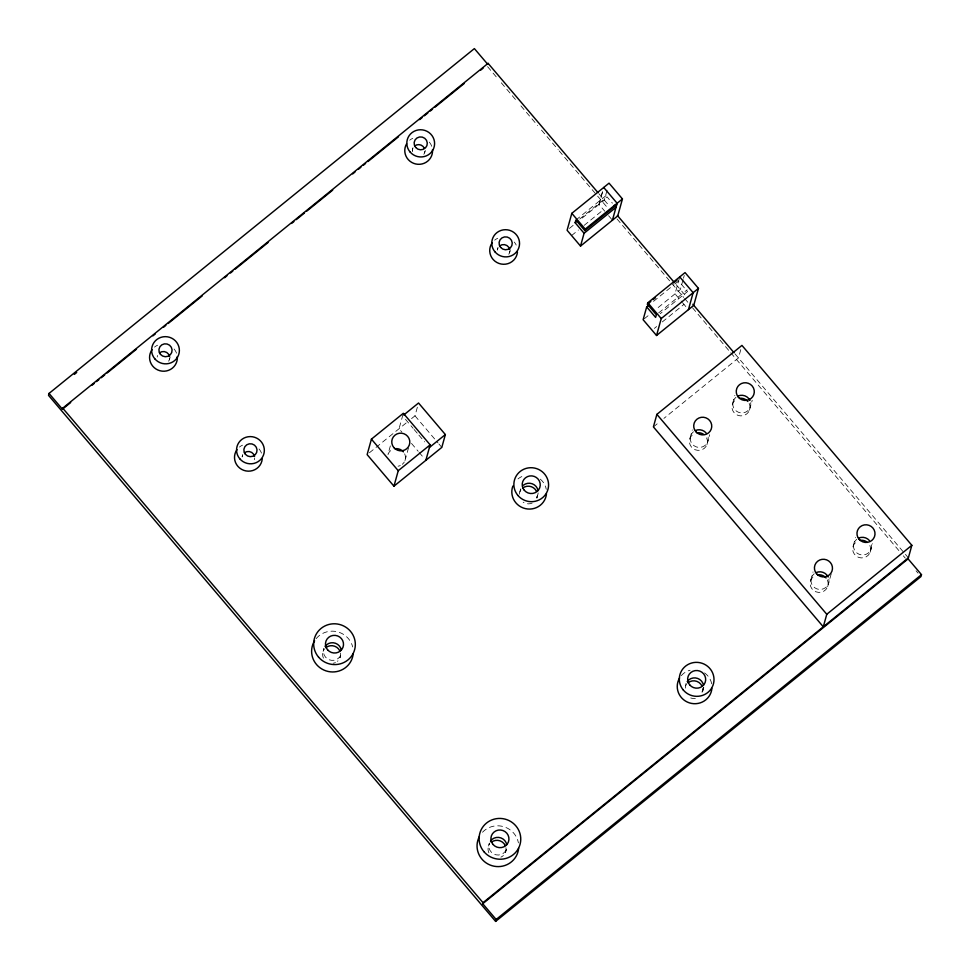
<?xml version="1.0" encoding="UTF-8"?>
<svg xmlns="http://www.w3.org/2000/svg" width="970" height="970" viewBox="0 0 970 970"><rect width="100%" height="100%" fill="white"/><g stroke="black" fill="none" stroke-linecap="round" stroke-linejoin="round"><path stroke-width="0.73" stroke-dasharray="4.85 3.64" d="M242.742 454.506L242.173 456.967A6.269 6.111 15.5 0 1 242.524 455.415M412.432 150.12L413.002 147.646M497.949 247.605L497.38 250.066A6.269 6.111 15.5 0 1 498.483 247.107M323.143 651.391L323.956 648.433A9.045 8.827 15.5 0 0 329.376 659.83A9.045 8.827 15.5 0 0 340.943 654.677L340.118 657.624M390.34 445.909L388 454.348A9.045 8.827 15.5 0 1 392.668 449.413M402.938 414.687L399.034 428.752L401.907 432.135M411.559 418.603L414.978 415.827L417.743 405.848M404.987 460.592L408.491 447.922M599.011 204.427L602.94 190.302L598.999 204.403L604.771 211.193M519.871 491.899L520.684 488.953A9.045 8.827 15.5 0 0 520.284 493.5M607.074 190.229L604.334 200.123L580.763 219.184M537.671 495.197L536.846 498.143A9.045 8.827 15.5 0 0 537.247 493.584M488.577 846.034L489.389 843.076A9.045 8.827 15.5 0 0 495.937 854.812A9.045 8.827 15.5 0 0 506.886 847.077M505.552 852.266L506.376 849.32M679.339 278.317L675.023 293.861L682.177 302.276M683.086 279.663L680.346 289.545L655.659 309.563M683.474 278.244L684.262 275.419M689.949 438.428L692.313 429.904M706.924 444.66L709.676 434.754M740.789 349.588L738.473 357.942L663.892 418.397M732.483 403.944L734.848 395.421M749.458 410.177L752.211 400.27M703.784 687.378L702.28 692.786A9.045 8.827 15.5 0 0 702.68 688.227M810.665 580.46L813.03 571.948M827.652 586.704L831.169 574.01M853.212 545.977L855.564 537.453M870.187 552.221L872.551 543.697M169.326 359.785L170.114 357.372M424.545 152.884L425.333 150.459M509.492 252.831L510.281 250.418M575.877 220.069L607.778 194.206M579.696 219.026L607.05 196.862L612.409 203.179M569.378 228.423L573.937 224.725M571.585 235.552L578.423 230.011M584.122 225.392L603.486 209.69M369.412 452.772L407 422.289M653.513 301.355L674.029 284.731M675.168 283.798L678.588 281.033L687.524 291.558L660.182 313.722M644.262 318.803L649.961 314.183M658.642 312.91L687.124 289.824M654.35 328.393L656.629 326.55M662.316 321.931L683.971 304.374M653.404 426.909L659.224 422.18M598.793 193.588L609.56 206.27M676.187 284.659L686.093 296.311M734.969 353.82L908.369 557.835M487.583 66.663L497.38 78.194M501.308 82.814L516.998 101.268M520.914 105.888L537.586 125.494M541.502 130.113L558.174 149.719M559.156 150.871L607.208 207.398M617.005 218.941L683.68 297.39M684.662 298.542L688.591 303.161M692.507 307.769L729.767 351.613M730.749 352.765L899.396 551.19M903.325 555.81L905.277 558.114M916.068 570.809L918.032 573.112M608.602 215.704L612.434 220.214M682.686 302.882L688.445 309.636M414.978 415.827L437.979 442.878M438.937 444.005L441.811 447.388M405.46 419.319L413.123 428.328M414.081 429.455L417.912 433.966M418.87 435.093L424.617 441.859M411.486 443.411L418.191 451.305M419.149 452.432L423.938 458.07M681.292 675.641A17.399 16.975 15.5 0 1 690.094 670.246M704.559 672.901A17.399 16.975 15.5 0 1 711.713 683.959M703.602 687.585A9.045 8.827 15.5 0 1 700.425 693.55M685.717 688.142A9.045 8.827 15.5 0 1 686.117 683.595L685.305 686.542A9.045 8.827 15.5 0 1 686.384 684.505M316.184 638.612A20.879 20.37 15.5 0 1 352.692 646.941M517.992 478.925A17.399 16.975 15.5 0 1 521.824 476.573M540.326 479.168A17.399 16.975 15.5 0 1 546.28 489.316M538.168 492.942A9.045 8.827 15.5 0 1 534.991 498.907M482.502 832.248A20.879 20.37 15.5 0 1 518.404 842.894M708.148 437.167A9.045 8.827 15.5 0 1 696.181 446.867A9.045 8.827 15.5 0 1 693.441 431.759M828.865 579.199A9.045 8.827 15.5 0 1 816.898 588.899A9.045 8.827 15.5 0 1 814.169 573.791M750.683 402.683A9.045 8.827 15.5 0 1 738.716 412.383A9.045 8.827 15.5 0 1 735.975 397.276M871.412 544.716A9.045 8.827 15.5 0 1 859.432 554.416A9.045 8.827 15.5 0 1 856.704 539.308M404.672 453.827A9.045 8.827 15.5 0 1 402.308 464.315M400.319 465.527A9.045 8.827 15.5 0 1 398.076 466.194M424.896 151.32A6.269 6.111 15.5 0 1 423.793 154.291M412.505 151.708A6.269 6.111 15.5 0 1 412.783 148.555M409.716 140.201A13.919 13.58 15.5 0 1 412.771 138.322M429.298 142.105A13.919 13.58 15.5 0 1 432.341 148.519M509.844 251.278A6.269 6.111 15.5 0 1 508.741 254.237M494.676 240.148A13.919 13.58 15.5 0 1 497.731 238.28M514.245 242.051A13.919 13.58 15.5 0 1 516.198 245.07M169.677 358.233A6.269 6.111 15.5 0 1 168.574 361.192M157.225 357.021A6.269 6.111 15.5 0 1 157.577 355.469M154.509 347.102A13.919 13.58 15.5 0 1 157.564 345.235M174.079 349.006A13.919 13.58 15.5 0 1 177.134 355.42M239.457 447.049A13.919 13.58 15.5 0 1 242.512 445.181M259.038 448.952A13.919 13.58 15.5 0 1 261.815 454.215M254.637 458.179A6.269 6.111 15.5 0 1 254.285 459.731M827.337 579.939A9.045 8.827 15.5 0 1 823.688 591.288A9.045 8.827 15.5 0 1 811.769 588.572A9.045 8.827 15.5 0 1 813.345 576.738M869.872 545.455A9.045 8.827 15.5 0 1 866.222 556.804A9.045 8.827 15.5 0 1 854.303 554.088A9.045 8.827 15.5 0 1 855.879 542.254M706.621 437.906A9.045 8.827 15.5 0 1 702.268 449.595A9.045 8.827 15.5 0 1 690.264 445.181A9.045 8.827 15.5 0 1 694.617 433.493M749.155 403.423A9.045 8.827 15.5 0 1 744.802 415.111A9.045 8.827 15.5 0 1 732.799 410.698A9.045 8.827 15.5 0 1 737.151 399.009M532.178 503.078A9.045 8.827 15.5 0 1 523.182 502.205M519.362 494.142A9.045 8.827 15.5 0 1 520.951 489.862M340.518 653.077A9.045 8.827 15.5 0 1 337.439 661.346M335.462 662.558A9.045 8.827 15.5 0 1 333.207 663.237M323.446 658.145A9.045 8.827 15.5 0 1 324.235 649.354M505.952 847.719A9.045 8.827 15.5 0 1 500.896 857.201M488.88 852.788A9.045 8.827 15.5 0 1 489.656 843.997M695.369 698.388A9.045 8.827 15.5 0 1 690.713 697.939"/><path stroke-width="1.45" d="M597.811 192.436L488.08 63.341L487.801 64.372L474.378 48.597L49.033 393.432L48.5 395.348L495.621 921.403L920.966 576.568L921.5 574.652L908.09 558.878L911.848 545.31L741.941 345.405L656.872 414.372L653.404 426.909L823.3 626.814L826.779 614.277L911.848 545.31M49.033 393.432L62.444 409.207L62.735 408.176L488.08 63.341M425.854 460.326L430.146 444.842L403.326 413.281L371.425 439.143L367.133 454.627L393.953 486.188L441.811 447.388L445.363 434.56L418.543 402.999L403.726 415.002M393.953 486.188L398.246 470.705L430.146 444.842M580.533 246.077L617.745 215.898L622.449 198.947L609.039 183.16L571.815 213.339L567.098 230.266L580.533 246.077L584.086 233.249L575.149 222.724L575.877 220.069L584.825 230.593L616.726 204.731M584.825 230.593L585.225 229.114L622.449 198.947M612.434 220.214L617.126 203.251L603.716 187.477M646.687 306.896L643.122 319.724L656.544 335.499L693.756 305.332L698.461 288.381L685.05 272.594L647.827 302.773L647.414 304.24L656.363 314.765L655.623 317.42L646.687 306.896L648.966 305.053M495.621 921.403L496.143 919.487L482.733 903.713L483.024 902.682L908.369 557.835M656.544 335.499L661.237 318.548L698.461 288.381M688.445 309.636L693.138 292.685L679.727 276.899M74.35 374.384L76.703 372.48M62.444 409.207L70.664 402.538M91.823 385.393L94.175 383.489M96.515 381.586L98.867 379.682M101.219 377.779L104.748 374.917M107.1 373.013L136.467 349.2M152.921 335.862L155.273 333.959M163.493 327.29L165.846 325.387M168.198 323.483L202.269 295.85M224.591 277.76L226.944 275.844M230.472 272.994L232.824 271.091M235.177 269.175L268.072 242.512M291.57 223.452L293.922 221.548M296.274 219.644L304.495 212.976M306.847 211.072L332.698 190.12M352.668 173.921L355.02 172.017M358.548 169.156L360.901 167.252M363.241 165.349L365.593 163.445M367.945 161.541L398.5 136.77M419.646 119.625L421.998 117.722M424.351 115.818L427.867 112.956M430.219 111.053L432.571 109.149M434.924 107.246L464.303 83.42M480.744 70.095L483.096 68.179M575.149 222.724L577.417 220.881M584.086 233.249L615.986 207.386L614.204 205.276M429.419 447.497L445.363 434.56M647.414 304.24L650.834 301.476M653.113 299.621L655.393 297.778M673.629 282.998L677.036 280.221M482.733 903.713L908.09 558.878M496.143 919.487L921.5 574.652M617.405 215.498L674.223 282.355M692.835 304.253L733.987 352.668M858.486 537.865L858.692 538.095A9.045 8.827 15.5 0 1 869.423 540.545M571.815 213.339L585.225 229.114M647.827 302.773L661.237 318.548M656.872 414.372L826.779 614.277M371.425 439.143L398.246 470.705M62.735 408.176L483.024 902.682M490.48 841.051A9.045 8.827 15.5 0 1 506.776 844.773M711.907 688.397A17.399 16.975 15.5 0 1 689.403 702.874A17.399 16.975 15.5 0 1 679.558 678.042M687.209 681.558A9.045 8.827 15.5 0 1 703.505 685.281M353.213 653.574A20.879 20.37 15.5 0 1 325.981 670.876A20.879 20.37 15.5 0 1 314.62 640.77M325.047 646.408A9.045 8.827 15.5 0 1 341.343 650.13M546.474 493.754A17.399 16.975 15.5 0 1 525.437 508.632A17.399 16.975 15.5 0 1 512.851 486.067M523.363 485.23A9.045 8.827 15.5 0 1 538.071 490.638M518.647 848.216A20.879 20.37 15.5 0 1 492.069 865.725A20.879 20.37 15.5 0 1 479.386 836.564M695.429 430.534A9.045 8.827 15.5 0 1 706.172 432.996M816.158 572.579A9.045 8.827 15.5 0 1 828.162 576.992M737.964 396.051A9.045 8.827 15.5 0 1 749.968 400.464M394.911 448.746A9.045 8.827 15.5 0 1 403.399 451.862M432.499 149.695A13.919 13.58 15.5 0 1 415.669 163.966A13.919 13.58 15.5 0 1 406.624 143.778M414.639 145.985A6.269 6.111 15.5 0 1 424.326 148.204M499.586 245.944A6.269 6.111 15.5 0 1 509.771 249.678M517.459 252.018A13.919 13.58 15.5 0 1 498.871 263.404A13.919 13.58 15.5 0 1 492.226 242.742M159.432 352.886A6.269 6.111 15.5 0 1 169.604 356.633M177.292 356.596A13.919 13.58 15.5 0 1 159.868 370.722A13.919 13.58 15.5 0 1 152.06 349.697M262.239 458.919A13.919 13.58 15.5 0 1 243.664 470.304A13.919 13.58 15.5 0 1 237.007 449.643M244.379 452.844A6.269 6.111 15.5 0 1 254.564 456.579M817.589 574.858A9.045 8.827 15.5 0 1 826.076 577.974M860.123 540.375A9.045 8.827 15.5 0 1 866.865 541.915M696.86 432.814A9.045 8.827 15.5 0 1 703.614 434.366M739.395 398.33A9.045 8.827 15.5 0 1 747.882 401.459M522.551 488.177A9.045 8.827 15.5 0 1 536.543 491.378M325.823 647.669A9.045 8.827 15.5 0 1 339.815 650.87M491.257 842.312A9.045 8.827 15.5 0 1 505.249 845.513M687.972 682.819A9.045 8.827 15.5 0 1 701.977 686.02M517.932 495.476A17.399 16.975 15.5 0 0 547.541 490.699A17.399 16.975 15.5 0 0 528.189 467.928A17.399 16.975 15.5 0 0 517.932 495.476M524.309 490.299A9.045 8.827 15.5 0 0 539.708 487.825A9.045 8.827 15.5 0 0 529.644 475.979A9.045 8.827 15.5 0 0 524.309 490.299M689.743 684.941A9.045 8.827 15.5 0 0 705.141 682.468A9.045 8.827 15.5 0 0 695.078 670.622A9.045 8.827 15.5 0 0 689.743 684.941M683.365 690.119A17.399 16.975 15.5 0 0 712.974 685.341A17.399 16.975 15.5 0 0 693.623 662.571A17.399 16.975 15.5 0 0 683.365 690.119M483.981 851.757A20.879 20.37 15.5 0 0 519.52 846.034A20.879 20.37 15.5 0 0 496.288 818.692A20.879 20.37 15.5 0 0 483.981 851.757M493.015 844.433A9.045 8.827 15.5 0 0 508.413 841.948A9.045 8.827 15.5 0 0 498.35 830.102A9.045 8.827 15.5 0 0 493.015 844.433M327.581 649.791A9.045 8.827 15.5 0 0 342.98 647.305A9.045 8.827 15.5 0 0 332.916 635.459A9.045 8.827 15.5 0 0 327.581 649.791M318.548 657.114A20.879 20.37 15.5 0 0 354.086 651.391A20.879 20.37 15.5 0 0 330.855 624.049A20.879 20.37 15.5 0 0 318.548 657.114M738.352 397.179A9.045 8.827 15.5 0 0 753.763 394.705A9.045 8.827 15.5 0 0 743.687 382.859A9.045 8.827 15.5 0 0 738.352 397.179M695.817 431.662A9.045 8.827 15.5 0 0 711.216 429.189A9.045 8.827 15.5 0 0 701.152 417.342A9.045 8.827 15.5 0 0 695.817 431.662M816.546 573.707A9.045 8.827 15.5 0 0 831.945 571.221A9.045 8.827 15.5 0 0 821.881 559.375A9.045 8.827 15.5 0 0 816.546 573.707M859.08 539.223A9.045 8.827 15.5 0 0 874.479 536.737A9.045 8.827 15.5 0 0 864.415 524.891A9.045 8.827 15.5 0 0 859.08 539.223M393.868 447.594A9.045 8.827 15.5 0 0 409.279 445.109A9.045 8.827 15.5 0 0 399.203 433.263A9.045 8.827 15.5 0 0 393.868 447.594M410.067 151.975A13.919 13.58 15.5 0 0 433.772 148.155A13.919 13.58 15.5 0 0 418.276 129.931A13.919 13.58 15.5 0 0 410.067 151.975M415.657 147.44A6.608 6.45 15.5 0 0 426.909 145.633A6.608 6.45 15.5 0 0 419.549 136.976A6.608 6.45 15.5 0 0 415.657 147.44M500.605 247.398A6.608 6.45 15.5 0 0 511.857 245.58A6.608 6.45 15.5 0 0 504.509 236.922A6.608 6.45 15.5 0 0 500.605 247.398M495.027 251.921A13.919 13.58 15.5 0 0 518.72 248.102A13.919 13.58 15.5 0 0 503.236 229.878A13.919 13.58 15.5 0 0 495.027 251.921M154.86 358.876A13.919 13.58 15.5 0 0 178.553 355.056A13.919 13.58 15.5 0 0 163.069 336.832A13.919 13.58 15.5 0 0 154.86 358.876M160.438 354.353A6.608 6.45 15.5 0 0 171.702 352.534A6.608 6.45 15.5 0 0 164.342 343.877A6.608 6.45 15.5 0 0 160.438 354.353M239.808 458.822A13.919 13.58 15.5 0 0 263.513 455.003A13.919 13.58 15.5 0 0 248.017 436.779A13.919 13.58 15.5 0 0 239.808 458.822M245.398 454.299A6.608 6.45 15.5 0 0 256.65 452.481A6.608 6.45 15.5 0 0 249.29 443.823A6.608 6.45 15.5 0 0 245.398 454.299"/></g></svg>
